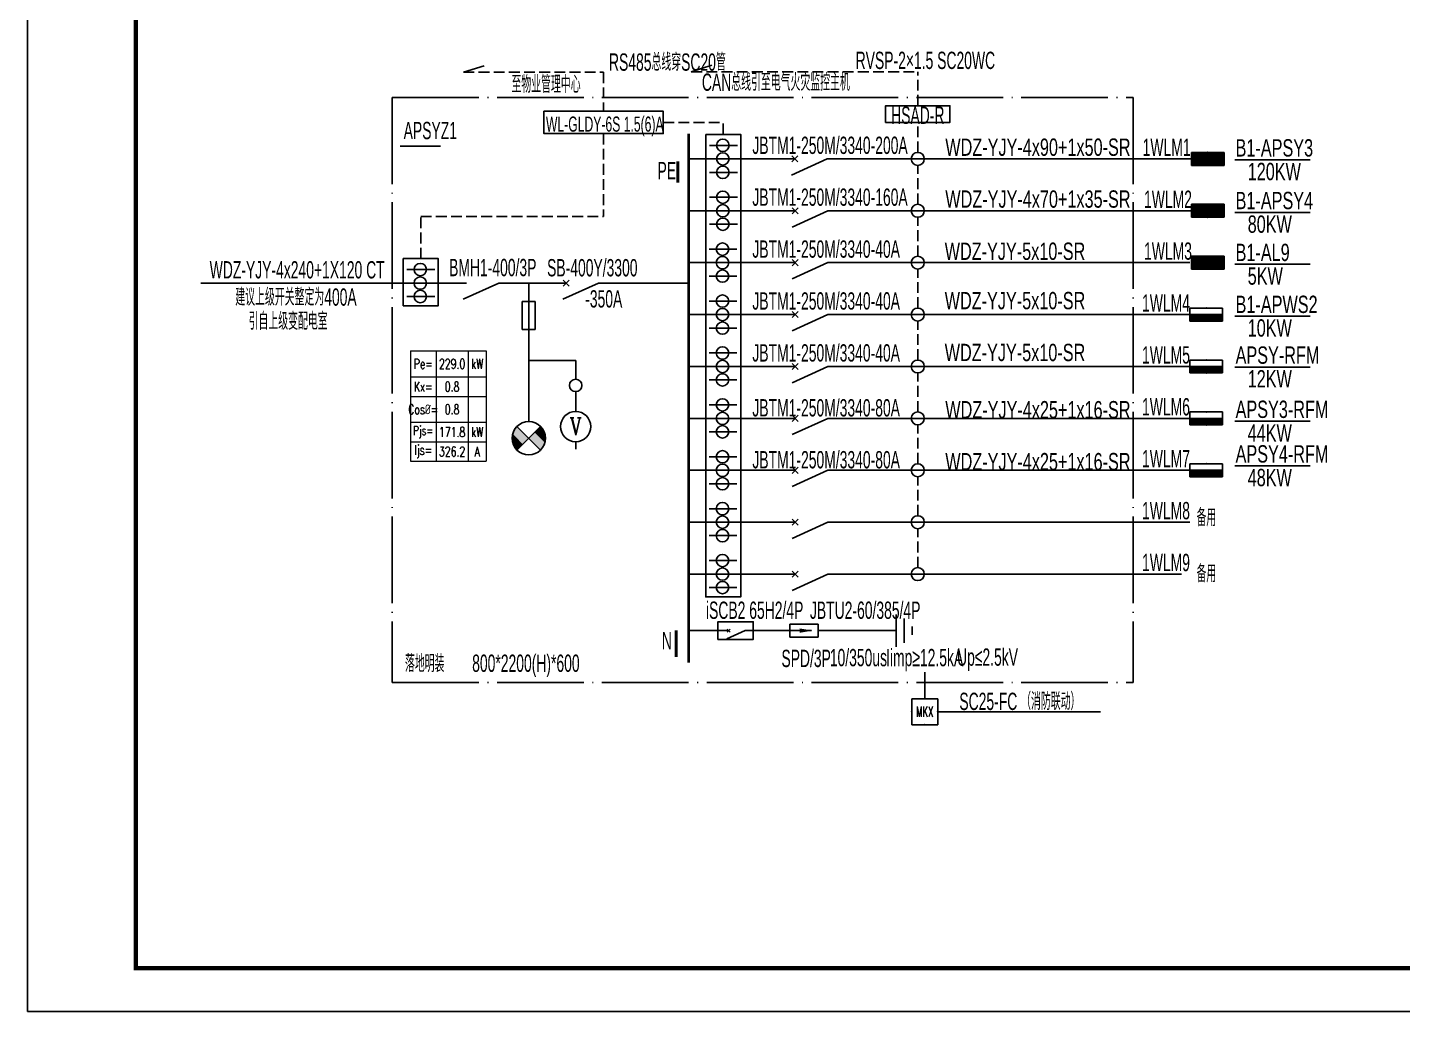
# Model space of a CAD drawing. Extents: x 776418 to 2076422, y -1170708 to 498544.
# Drawn here: x 908431 to 940173, y -725350 to -702626 of the extents above; entities that cross this region are included whole.
import ezdxf
from ezdxf.enums import TextEntityAlignment as Align

# ---------------------------------------------------------------- set-up
doc = ezdxf.new("R2010")
doc.units = 0
doc.header["$LTSCALE"] = 1000
doc.header["$MEASUREMENT"] = 0
doc.linetypes.add('DASH', pattern=[0.35, 0.25, -0.1])
doc.linetypes.add('DOTE', pattern=[2.42, 2, -0.2, 0.02, -0.2])
doc.layers.get('0').update_dxf_attribs({"linetype": 'CONTINUOUS'})
doc.layers.get('Defpoints').update_dxf_attribs({"linetype": 'CONTINUOUS'})
for name, color, linetype in [('D-TEXT', 7, 'CONTINUOUS'), ('ELEMENT', 3, 'CONTINUOUS'), ('EQUIP-照明', 3, 'CONTINUOUS'), ('EQUIP-箱柜', 3, 'CONTINUOUS'), ('SHEBEI', 7, 'CONTINUOUS'), ('TEL_TEXT', 3, 'CONTINUOUS'), ('TEL_TITLE', 7, 'CONTINUOUS'), ('WIRE', 4, 'CONTINUOUS'), ('WIRE-照明', 1, 'CONTINUOUS')]:
    doc.layers.add(name, color=color, linetype=linetype)
doc.styles.add('_HZTXT', font='txt.shx', dxfattribs={"width": 0.8, "bigfont": 'HZTXT.shx'})
doc.styles.add('_JD', font='ros.shx', dxfattribs={"width": 0.8, "bigfont": 'JD.shx'})
doc.styles.add('_SIMPLEX', font='SIMPLEX.shx', dxfattribs={"width": 0.8})
doc.styles.add('_TCH_LABEL', font='COMPLEX', dxfattribs={"bigfont": 'GBCBIG'})
doc.styles.add('_TEL_DIM', font='SIMPLEX', dxfattribs={"width": 0.7, "height": 3.5, "bigfont": 'HZTXT'})
doc.styles.add('_XCSG', font='complex.shx', dxfattribs={"width": 0.6, "bigfont": 'jd.shx'})
doc.styles.get("Standard").update_dxf_attribs({"font": 'gbenor.shx', "bigfont": 'gbcbig.shx'})

# ---------------------------------------------------------------- blocks, each defined once
blk = doc.blocks.new('M_M0')
blk.add_line((-0.25, -0.2), (0, -0.75))
for points in [[(0, 0), (0, -0.25)], [(0, -1), (0, -0.75)]]:
    blk.add_lwpolyline(points)
at = {"width": 0.8, "flags": 9}
blk.add_attdef('S', (0.25, -0.5), '', height=0.2, dxfattribs=at)
blk = doc.blocks.new('M_M7')
for p, q in [((-0.25, -0.2), (0, -0.75)), ((-0.047, -0.297), (0.047, -0.203)), ((-0.047, -0.203), (0.047, -0.297))]:
    blk.add_line(p, q)
for points in [[(0, 0), (0, -0.25)], [(0, -0.75), (0, -1)]]:
    blk.add_lwpolyline(points)
at = {"width": 0.8, "flags": 9}
blk.add_attdef('S', (0.25, -0.5), '', height=0.2, dxfattribs=at)
blk = doc.blocks.new('M_M58MSL')
for points in [[(0, 0), (0, -0.167)], [(0, -0.833), (0, -1)]]:
    blk.add_lwpolyline(points)
blk.add_circle((0, -0.5), 0.333)
at = {"style": '_SIMPLEX', "width": 0.8, "flags": 8}
blk.add_attdef('$TEXT$', text='', height=0.333, dxfattribs=at).set_placement((0, -0.5), align=Align.MIDDLE_CENTER)
at = {"width": 0.8, "flags": 9}
blk.add_attdef('S', (0.25, -0.5), '', height=0.2, dxfattribs=at)
blk = doc.blocks.new('M_M12')
for p, q in [((-0.1, -0.717), (-0.1, -0.283)), ((-0.1, -0.283), (0.1, -0.283)), ((0.1, -0.283), (0.1, -0.717)), ((0.1, -0.717), (-0.1, -0.717))]:
    blk.add_line(p, q)
blk.add_lwpolyline([(0, 0), (0, -1)])
at = {"width": 0.8, "flags": 9}
blk.add_attdef('S', (0.25, -0.5), '', height=0.2, dxfattribs=at)
blk = doc.blocks.new('M_M57DRB')
for p, q in [((0.259, -0.374), (-0.259, -0.893)), ((0.259, -0.893), (-0.259, -0.374))]:
    blk.add_line(p, q)
blk.add_lwpolyline([(0, 0), (0, -0.267)])
blk.add_circle((0, -0.633), 0.367)
for points in [[(-0.13, -0.763), (-0.354, -0.538), (0, -0.633), (-0.259, -0.374)], [(-0.225, -0.858), (-0.354, -0.728), (-0.13, -0.763), (-0.354, -0.538)], [(0.13, -0.504), (0.354, -0.728), (0, -0.633), (0.259, -0.893)], [(0.225, -0.409), (0.354, -0.538), (0.13, -0.504), (0.354, -0.728)], [(0.259, -0.374), (0.259, -0.374), (0.225, -0.409), (0.354, -0.538)], [(-0.259, -0.893), (-0.259, -0.893), (-0.225, -0.858), (-0.354, -0.728)]]:
    blk.add_solid(points)
at = {"width": 0.8, "flags": 9}
blk.add_attdef('S', (0.25, -0.5), '', height=0.2, dxfattribs=at)
blk = doc.blocks.new('$equip$00001781')
blk.add_circle((0, 0), 0.5)
at = {"flags": 9}
blk.add_attdef('A', (0, 0), '', height=0.00002, dxfattribs=at)
blk = doc.blocks.new('$equip_U$00000105(JDQINJING)')
for p, q in [((0.5, 1), (-0.5, 1)), ((-0.5, 1), (-0.5, 0)), ((0.5, 0), (0.5, 1)), ((-0.5, 0), (0.5, 0))]:
    blk.add_line(p, q)
for p in [(0, 1), (-0.5, 0.5), (0, 0), (0.5, 0.5)]:
    blk.add_point(p)
at = {"color": 7, "style": '_TEL_DIM'}
blk.add_attdef('$TEXT$', text='', height=0.4, dxfattribs=at).set_placement((-0.002, 0.507), align=Align.MIDDLE_CENTER)
at = {"color": 7, "style": '_TEL_DIM', "flags": 1}
blk.add_attdef('A', text='', height=0.00002, dxfattribs=at).set_placement((0, 0), align=Align.MIDDLE_CENTER)
blk = doc.blocks.new('M_M24')
for p, q in [((-0.25, -0.375), (0.25, -0.375)), ((-0.1875, -0.5), (0.1875, -0.5)), ((-0.0625, -0.625), (0.0625, -0.625))]:
    blk.add_line(p, q)
blk.add_lwpolyline([(0, 0), (0, -0.375)])
at = {"width": 0.8, "flags": 9}
blk.add_attdef('S', (0.25, -0.5), '', height=0.2, dxfattribs=at)
blk = doc.blocks.new('M_M17')
for p, q in [((-0.1, -0.717), (-0.1, -0.283)), ((-0.1, -0.283), (0.1, -0.283)), ((0, -0.383), (0, -0.717)), ((0.1, -0.283), (0.1, -0.717)), ((0.1, -0.717), (-0.1, -0.717))]:
    blk.add_line(p, q)
for points in [[(0, 0), (0, -0.283)], [(0, -0.717), (0, -1)]]:
    blk.add_lwpolyline(points)
for points in [[(-0.033, -0.567), (0.033, -0.567), (0, -0.367), (0.033, -0.567)], [(0.033, -0.567), (0, -0.367), (-0.033, -0.567), (0.033, -0.567)], [(0, -0.367), (-0.033, -0.567), (0.033, -0.567), (0, -0.367)]]:
    blk.add_solid(points)
at = {"width": 0.8, "flags": 9}
blk.add_attdef('S', (0.25, -0.5), '', height=0.2, dxfattribs=at)
blk = doc.blocks.new('*X1')
at = {"color": 0}
for p, q in [((-250, 33), (-83, 200)), ((-250, 68), (-118, 200)), ((-250, 104), (-154, 200)), ((-250, 139), (-189, 200)), ((-250, 174), (-224, 200)), ((-247, 0), (-47, 200)), ((-212, 0), (-12, 200)), ((-177, 0), (23, 200)), ((-141, 0), (59, 200)), ((-106, 0), (94, 200)), ((-71, 0), (129, 200)), ((-35, 0), (165, 200)), ((0, 0), (200, 200)), ((35, 0), (235, 200)), ((71, 0), (250, 179)), ((106, 0), (250, 144)), ((141, 0), (250, 109)), ((177, 0), (250, 73)), ((212, 0), (250, 38)), ((247, 0), (250, 3))]:
    blk.add_line(p, q, dxfattribs=at)
blk = doc.blocks.new('$equip$00001421')
for p, q in [((0.75, 0.6), (-0.75, 0.6)), ((-0.75, 0.6), (-0.75, 0)), ((-0.75, 0), (0.75, 0)), ((0.75, 0), (0.75, 0.6))]:
    blk.add_line(p, q)
at = {"const_width": 0.6}
blk.add_lwpolyline([(-0.75, 0.3), (0.75, 0.3)], dxfattribs=at)
for p in [(-0.75, 0.3), (0, 0.6), (0, 0), (0.75, 0.3)]:
    blk.add_point(p)
at = {"xscale": 0.00300000000061118, "yscale": 0.00300000000061118, "zscale": 0.00300000000061118}
blk.add_blockref('*X1', (0, 0), dxfattribs=at)
at = {"style": '_TCH_LABEL', "flags": 9}
blk.add_attdef('A', (0, 0), '', height=0.00002, dxfattribs=at)
blk = doc.blocks.new('*X12')
at = {"color": 0}
for p, q in [((-250, 33), (-183, 100)), ((-250, 68), (-218, 100)), ((-247, 0), (-147, 100)), ((-212, 0), (-112, 100)), ((-177, 0), (-77, 100)), ((-141, 0), (-41, 100)), ((-106, 0), (-6, 100)), ((-71, 0), (29, 100)), ((-35, 0), (65, 100)), ((0, 0), (100, 100)), ((35, 0), (135, 100)), ((71, 0), (171, 100)), ((106, 0), (206, 100)), ((141, 0), (241, 100)), ((177, 0), (250, 73)), ((212, 0), (250, 38)), ((247, 0), (250, 3))]:
    blk.add_line(p, q, dxfattribs=at)
blk = doc.blocks.new('$equip$00001414')
for p, q in [((0.75, 0.6), (-0.75, 0.6)), ((-0.75, 0.6), (-0.75, 0)), ((-0.75, 0.3), (0.75, 0.3)), ((-0.75, 0), (0.75, 0)), ((0.75, 0), (0.75, 0.6))]:
    blk.add_line(p, q)
at = {"const_width": 0.3}
blk.add_lwpolyline([(-0.75, 0.15), (0.75, 0.15)], dxfattribs=at)
for p in [(-0.75, 0.3), (0, 0.6), (0, 0), (0.75, 0.3)]:
    blk.add_point(p)
at = {"xscale": 0.00300000000061118, "yscale": 0.00300000000061118, "zscale": 0.00300000000061118}
blk.add_blockref('*X12', (0, 0), dxfattribs=at)
at = {"style": '_TCH_LABEL', "flags": 9}
blk.add_attdef('A', (0, 0), '', height=0.00002, dxfattribs=at)
blk = doc.blocks.new('*T161')
at = {"layer": 'Defpoints', "color": 8, "linetype": 'ByBlock', "lineweight": 0, "transparency": 16777216}
for p, q in [((0, 0), (1749, 0)), ((0, 0), (0, -2550)), ((593, 0), (593, -2550)), ((1332, 0), (1332, -2550)), ((1749, 0), (1749, -2550)), ((0, -600), (1749, -600)), ((0, -1050), (1749, -1050)), ((0, -1650), (1749, -1650)), ((0, -2100), (1749, -2100)), ((0, -2550), (1749, -2550))]:
    blk.add_line(p, q, dxfattribs=at)
at = {"color": 0, "transparency": 16777216, "attachment_point": 5, "style": '_TEL_DIM'}
for s, insert, char_height, width in [('Pe=', (297, -300), 225, 593.32), ('229.0', (962, -300), 225, 738.01), ('kW', (1540, -300), 225, 417.31), ('Kx=', (297, -825), 225, 593.32), ('0.8', (962, -825), 225, 738.01), ('Cos{\\fISOCPEUR|b0|i0|c0|p34;%%C}=', (297, -1350), 225, 593.32), ('0.8', (962, -1350), 225, 738.01), ('Pjs=', (297, -1875), 210, 593.32), ('171.8', (962, -1875), 225, 738.01), ('kW', (1540, -1875), 225, 417.31), ('Ijs=', (297, -2325), 225, 593.32), ('326.2', (962, -2325), 225, 738.01), ('A', (1540, -2325), 225, 417.31)]:
    blk.add_mtext(s, dxfattribs=dict(at, insert=insert, char_height=char_height, width=width))

msp = doc.modelspace()

# ---------------------------------------------------------------- linework, layer by layer
at = {"color": 0}
for p, q in [((918494, -703659, 0), (918971, -703508, 0)), ((923753, -703647), (924230, -703495))]:
    msp.add_line(p, q, dxfattribs=at)
at = {"linetype": 'DASH'}
for p, q in [((918494, -703659, 0), (921731, -703659, 0)), ((921731, -703659, 0), (921731, -704559, 0)), ((923753, -703647), (928983, -703647)), ((928983, -704432), (928983, -703647)), ((923109, -704819), (924493, -704819)), ((924493, -705095), (924493, -704819)), ((928983, -705510), (928983, -704817)), ((921731, -705078, 0), (921731, -706993)), ((928983, -706709), (928983, -705823)), ((917508, -707963, 0), (917508, -706993)), ((917508, -706993), (921731, -706993)), ((928983, -707907), (928983, -707022)), ((928983, -709106), (928983, -708221)), ((928983, -710305), (928983, -709419)), ((928983, -711503), (928983, -710618)), ((928983, -712702), (928983, -711816)), ((928983, -713900), (928983, -713015)), ((928983, -715099), (928983, -714214))]:
    msp.add_line(p, q, dxfattribs=at)
at = {"ltscale": 0.001}
for p, q in [((936299, -705681), (938040, -705681)), ((936299, -706897), (938040, -706897)), ((936299, -708095), (938040, -708095)), ((936299, -709294), (938040, -709294)), ((936299, -710467), (938040, -710467)), ((936299, -711719), (938040, -711719)), ((936299, -712748), (938040, -712748))]:
    msp.add_line(p, q, dxfattribs=at)
at = {"color": 2, "elevation": 0}
msp.add_lwpolyline([(920353, -704559), (923109, -704559), (923109, -705078), (920353, -705078)], close=True, dxfattribs=at)
at = {"color": 0}
msp.add_lwpolyline([(924088, -705095), (924897, -705095), (924897, -715777), (924088, -715777)], close=True, dxfattribs=at)
at = {"linetype": 'Continuous', "const_width": 72.9}
for points in [[(923445, -705715), (923445, -706212)], [(923404, -716549), (923404, -717167)]]:
    msp.add_lwpolyline(points, dxfattribs=at)
at = {"color": 0, "elevation": 0}
msp.add_lwpolyline([(917104, -707963), (917913, -707963), (917913, -709051), (917104, -709051)], close=True, dxfattribs=at)
at = {"color": 2}
for centre in [(924483, -705348, 0), (924483, -705660, 0), (924483, -705971, 0), (924483, -706547, 0), (924483, -706859, 0), (924483, -707169, 0), (924475, -707745, 0), (917499, -708216, 0), (924475, -708057, 0), (917499, -708528, 0), (924475, -708368, 0), (917499, -708838, 0), (924475, -708944, 0), (924475, -709256, 0), (924475, -709567, 0), (924475, -710143, 0), (924475, -710455, 0), (924475, -710765, 0), (924475, -711341, 0), (924475, -711653, 0), (924475, -711964, 0), (924475, -712540, 0), (924475, -712852, 0), (924475, -713162, 0), (924475, -713738, 0), (924475, -714050, 0), (924475, -714361, 0), (924475, -714937, 0), (924475, -715249, 0), (924475, -715560, 0)]:
    msp.add_circle(centre, 143, dxfattribs=at)
msp.add_circle((921086, -710891, 0), 143)
at = {"layer": 'ELEMENT'}
msp.add_lwpolyline([(924368, -716757), (924368, -716351), (925187, -716351), (925187, -716757)], close=True, dxfattribs=at)
at = {"layer": 'EQUIP-照明', "linetype": 'ByBlock'}
msp.add_lwpolyline([(928242, -704817), (929724, -704817), (929724, -704432), (928242, -704432)], close=True, dxfattribs=at)
at = {"layer": 'SHEBEI', "linetype": 'DOTE'}
for p, q in [((916852, -704241), (933953, -704241)), ((916852, -704241), (916852, -717750)), ((933953, -704241), (933953, -717750)), ((916852, -717750), (933953, -717750))]:
    msp.add_line(p, q, dxfattribs=at)
at = {"layer": 'TEL_TEXT', "color": 7}
msp.add_line((917968, -705365), (917038, -705365), dxfattribs=at)
at = {"layer": 'TEL_TITLE'}
msp.add_lwpolyline([(908431, -725350), (1034531, -725350), (1034531, -665950), (908431, -665950)], close=True, dxfattribs=at)
at = {"layer": 'TEL_TITLE', "const_width": 100}
msp.add_lwpolyline([(910931, -724350), (1033531, -724350), (1033531, -666950), (910931, -666950)], close=True, dxfattribs=at)
at = {"layer": 'WIRE', "color": 4}
for p, q in [((924818, -705348, 0), (924175, -705348, 0)), ((924818, -705660, 0), (924175, -705660, 0)), ((924818, -705971, 0), (924175, -705971, 0)), ((924818, -706547, 0), (924175, -706547, 0)), ((924818, -706859, 0), (924175, -706859, 0)), ((924818, -707169, 0), (924175, -707169, 0)), ((924810, -707745, 0), (924167, -707745, 0)), ((924810, -708057, 0), (924167, -708057, 0)), ((917833, -708216, 0), (917191, -708216, 0)), ((924810, -708368, 0), (924167, -708368, 0)), ((917833, -708528, 0), (917191, -708528, 0)), ((917833, -708838, 0), (917191, -708838, 0)), ((924810, -708944, 0), (924167, -708944, 0)), ((924810, -709256, 0), (924167, -709256, 0)), ((924810, -709567, 0), (924167, -709567, 0)), ((924810, -710143, 0), (924167, -710143, 0)), ((924810, -710455, 0), (924167, -710455, 0)), ((924810, -710765, 0), (924167, -710765, 0)), ((924810, -711341, 0), (924167, -711341, 0)), ((924810, -711653, 0), (924167, -711653, 0)), ((924810, -711964, 0), (924167, -711964, 0)), ((924810, -712540, 0), (924167, -712540, 0)), ((924810, -712852, 0), (924167, -712852, 0)), ((924810, -713162, 0), (924167, -713162, 0)), ((924810, -713738, 0), (924167, -713738, 0)), ((924810, -714050, 0), (924167, -714050, 0)), ((924810, -714361, 0), (924167, -714361, 0)), ((924810, -714937, 0), (924167, -714937, 0)), ((924810, -715249, 0), (924167, -715249, 0)), ((924810, -715560, 0), (924167, -715560, 0))]:
    msp.add_line(p, q, dxfattribs=at)
at = {"layer": 'WIRE-照明'}
for p, q in [((925768, -705660), (923693, -705660)), ((927268, -705660), (928296, -705660)), ((927814, -705660), (935304, -705660)), ((925780, -706859), (923693, -706859)), ((927280, -706859), (928379, -706859)), ((927897, -706859), (935304, -706859)), ((925780, -708057), (923693, -708057)), ((927280, -708057), (928379, -708057)), ((927897, -708057), (935267, -708057)), ((917399, -708528, 0), (912434, -708528, 0)), ((917707, -708528, 0), (918293, -708528, 0)), ((920827, -708528, 0), (919590, -708528, 0)), ((923693, -708528, 0), (921989, -708528, 0)), ((925780, -709256), (923693, -709256)), ((927280, -709256), (928379, -709256)), ((927897, -709256), (935267, -709256)), ((920003, -711687, 0), (920003, -710028, 0)), ((920003, -710317, 0), (921086, -710317, 0)), ((921086, -710746, 0), (921086, -710317, 0)), ((925780, -710455), (923693, -710455)), ((927280, -710455), (928379, -710455)), ((927897, -710455), (935267, -710455)), ((921086, -711317, 0), (921086, -711032, 0)), ((925780, -711653), (923693, -711653)), ((927280, -711653), (928379, -711653)), ((927897, -711653), (935267, -711653)), ((925780, -712852), (923693, -712852)), ((927280, -712852), (928379, -712852)), ((927897, -712852), (935267, -712852)), ((925780, -714050), (923693, -714050)), ((927280, -714050), (928379, -714050)), ((927897, -714050), (935267, -714050)), ((925780, -715249), (923693, -715249)), ((927280, -715249), (928379, -715249)), ((927697, -715249), (935068, -715249)), ((923693, -716554), (924456, -716554)), ((925036, -716554), (925607, -716554)), ((927107, -716554), (927920, -716554)), ((929144, -718129), (929144, -717517)), ((929444, -718429), (933199, -718429))]:
    msp.add_line(p, q, dxfattribs=at)
at = {"layer": 'WIRE-照明', "const_width": 60}
msp.add_lwpolyline([(923693, -705075), (923693, -717296)], dxfattribs=at)

# ---------------------------------------------------------------- block references
msp.add_blockref('*T161', (917272, -710094))
at = {"layer": 'ELEMENT'}
for name, p, xscale, yscale, zscale, rotation in [('M_M7', (925768, -705660), 1500, 1500, 1500, 90), ('M_M7', (925780, -706859), 1500, 1500, 1500, 90), ('M_M7', (925780, -708057), 1500, 1500, 1500, 90), ('M_M7', (920489, -708528, 0), 1500, 1500, 1500, 90), ('M_M7', (925780, -709256), 1500, 1500, 1500, 90), ('M_M7', (925780, -710455), 1500, 1500, 1500, 90), ('M_M7', (925780, -711653), 1500, 1500, 1500, 90), ('M_M7', (925780, -712852), 1500, 1500, 1500, 90), ('M_M7', (925780, -714050), 1500, 1500, 1500, 90), ('M_M7', (925780, -715249), 1500, 1500, 1500, 90), ('M_M17', (927107, -716554), -1500, 1500, 1500, 270), ('M_M24', (927920, -716554), 1500, 1500, 1500, 90), ('M_M7', (924427, -716554), 760.5, 760.5, 760.5, 90)]:
    msp.add_blockref(name, p, dxfattribs=dict(at, xscale=xscale, yscale=yscale, zscale=zscale, rotation=rotation))
at = {"layer": 'ELEMENT', "linetype": 'ByBlock', "xscale": 1500, "yscale": 1500, "zscale": 1500, "rotation": 90}
msp.add_blockref('M_M0', (918188, -708528, 0), dxfattribs=at)
at = {"layer": 'ELEMENT'}
for name, p, xscale, yscale, zscale in [('M_M12', (920003, -708528, 0), 1500, 1500, 1500), ('M_M57DRB', (920003, -711448, 0), 1050, 1050, 1050)]:
    msp.add_blockref(name, p, dxfattribs=dict(at, xscale=xscale, yscale=yscale, zscale=zscale))
ref = msp.add_blockref('M_M58MSL', (921086, -711317, 0), dxfattribs=dict(at, xscale=1050, yscale=1050, zscale=1050))
ref.add_attrib('$TEXT$', 'V', dxfattribs={"layer": '0', "height": 400, "style": '_XCSG', "width": 0.8, "flags": 8}).set_placement((921086, -711842, 0), align=Align.MIDDLE_CENTER)
at = {"layer": 'EQUIP-照明', "linetype": 'ByBlock', "xscale": 300, "yscale": 300, "zscale": 300}
for p in [(928983, -705660), (928983, -706859), (928983, -708057), (928983, -709256), (928983, -710455), (928983, -711653), (928983, -712852), (928983, -714050), (928983, -715249)]:
    msp.add_blockref('$equip$00001781', p, dxfattribs=at)
at = {"layer": 'EQUIP-箱柜', "xscale": 500, "yscale": 500, "zscale": 500}
for name, p in [('$equip$00001421', (935679, -705810)), ('$equip$00001421', (935679, -707009)), ('$equip$00001421', (935679, -708207)), ('$equip$00001414', (935642, -709406)), ('$equip$00001414', (935642, -710605)), ('$equip$00001414', (935642, -711803)), ('$equip$00001414', (935642, -713002))]:
    msp.add_blockref(name, p, dxfattribs=at)
at = {"layer": 'EQUIP-箱柜'}
ref = msp.add_blockref('$equip_U$00000105(JDQINJING)', (929144, -718729), dxfattribs=dict(at, xscale=600, yscale=600, zscale=600))
ref.add_attrib('$TEXT$', 'MKX', dxfattribs={"layer": '0', "color": 7, "height": 240, "style": '_TEL_DIM', "width": 0.6}).set_placement((929142, -718425), align=Align.MIDDLE_CENTER)

# ---------------------------------------------------------------- texts
at = {"layer": 'D-TEXT', "style": '_HZTXT', "width": 0.45}
for p in [(935420, -714143), (935420, -715438)]:
    msp.add_text('备用', height=400, dxfattribs=at).set_placement(p)
at = {"layer": 'TEL_TEXT', "color": 7, "style": '_JD'}
for s, height, width, p in [('RS485总线穿SC20管', 400, 0.6, (921855, -703625, 0)), (' RVSP-2×1.5 SC20WC', 400, 0.6, (927460, -703585)), ('至物业管理中心', 400, 0.6, (919604, -704138, 0)), ('CAN总线引至电气火灾监控主机', 400, 0.6, (924000, -704089)), ('WL-GLDY-6S 1.5(6)A', 350, 0.6, (920400, -705032, 0)), ('HSAD-R', 400, 0.6, (928369, -704852)), ('APSYZ1', 400, 0.6, (917115, -705205)), ('JBTM1-250M/3340-200A', 400, 0.6, (925165, -705546)), ('WDZ-YJY-4x90+1x50-SR', 400, 0.7, (929619, -705590)), ('1WLM1', 400, 0.6, (934175, -705592)), ('B1-APSY3', 400, 0.7, (936320, -705606)), ('PE', 400, 0.6, (922976, -706131)), ('120KW', 400, 0.7, (936600, -706152)), ('JBTM1-250M/3340-160A', 400, 0.6, (925165, -706744)), ('WDZ-YJY-4x70+1x35-SR', 400, 0.7, (929619, -706788)), ('1WLM2', 400, 0.6, (934207, -706791)), ('B1-APSY4', 400, 0.7, (936320, -706822)), ('80KW', 400, 0.7, (936600, -707367)), ('JBTM1-250M/3340-40A', 400, 0.6, (925165, -707943)), ('WDZ-YJY-5x10-SR', 400, 0.7, (929605, -707993)), ('1WLM3', 400, 0.6, (934207, -707990)), ('B1-AL9', 400, 0.7, (936320, -708020)), ('WDZ-YJY-4x240+1X120 CT', 400, 0.6, (912637, -708422, 0)), ('BMH1-400/3P', 400, 0.6, (918164, -708369, 0)), ('SB-400Y/3300', 400, 0.6, (920426, -708374, 0)), ('5KW', 400, 0.7, (936600, -708566)), ('建议上级开关整定为400A', 400, 0.6, (913229, -709051, 0)), ('-350A', 400, 0.6, (921306, -709093, 0)), ('JBTM1-250M/3340-40A', 400, 0.6, (925165, -709141)), ('WDZ-YJY-5x10-SR', 400, 0.7, (929605, -709133)), ('1WLM4', 400, 0.6, (934161, -709188)), ('B1-APWS2', 400, 0.7, (936320, -709219)), ('引自上级变配电室', 400, 0.6, (913536, -709608, 0)), ('10KW', 400, 0.7, (936600, -709765)), ('JBTM1-250M/3340-40A', 400, 0.6, (925165, -710340)), ('WDZ-YJY-5x10-SR', 400, 0.7, (929605, -710331)), ('1WLM5', 400, 0.6, (934161, -710387)), ('APSY-RFM', 400, 0.7, (936320, -710392)), ('12KW', 400, 0.7, (936600, -710938)), ('JBTM1-250M/3340-80A', 400, 0.6, (925165, -711609)), ('WDZ-YJY-4x25+1x16-SR', 400, 0.7, (929619, -711653)), ('1WLM6', 400, 0.6, (934161, -711585)), ('APSY3-RFM', 400, 0.7, (936320, -711643)), ('44KW', 400, 0.7, (936600, -712189)), ('APSY4-RFM', 400, 0.7, (936320, -712673)), ('JBTM1-250M/3340-80A', 400, 0.6, (925165, -712808)), ('WDZ-YJY-4x25+1x16-SR', 400, 0.7, (929619, -712852)), ('48KW', 400, 0.7, (936600, -713219)), ('iSCB2 65H2/4P ', 400, 0.6, (924094, -716283)), ('JBTU2-60/385/4P', 400, 0.6, (926494, -716283)), ('N', 400, 0.6, (923074, -716985)), ('SPD/3P', 400, 0.6, (925836, -717396)), ('10/350us', 400, 0.6, (926953, -717377)), ('Iimp≥12.5kA', 400, 0.6, (928251, -717376)), ('Up≤2.5kV', 400, 0.6, (929890, -717366)), ('落地明装', 400, 0.6, (917145, -717513)), ('800*2200(H)*600', 400, 0.6, (918697, -717507)), ('SC25-FC （消防联动）', 400, 0.6, (929943, -718388))]:
    msp.add_text(s, height=height, dxfattribs=dict(at, width=width)).set_placement(p)
at = {"layer": 'TEL_TEXT', "style": '_JD', "width": 0.6}
for s, p in [('1WLM7', (934161, -712784)), ('1WLM8', (934161, -713983)), ('1WLM9', (934161, -715181))]:
    msp.add_text(s, height=400, dxfattribs=at).set_placement(p)

doc.saveas('drawing.dxf')
